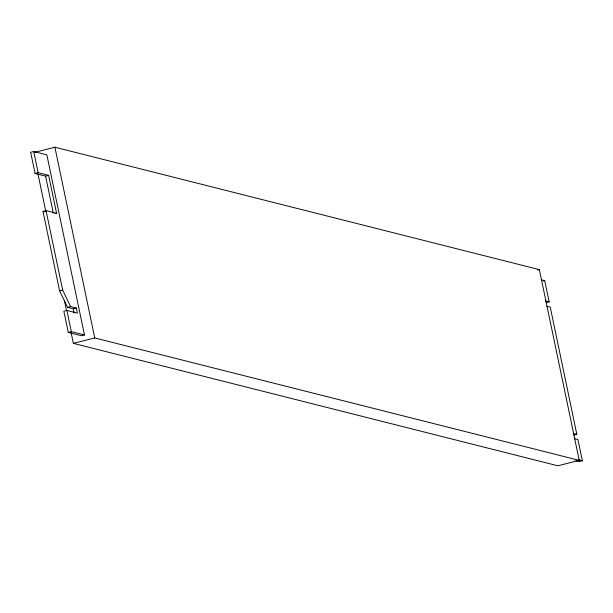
<?xml version="1.0" encoding="UTF-8"?>
<svg xmlns="http://www.w3.org/2000/svg" width="613" height="613" viewBox="0 0 613 613"><rect width="100%" height="100%" fill="white"/><g stroke="black" fill="none" stroke-linecap="round" stroke-linejoin="round"><path stroke-width="0.92" d="M56.565 213.293L46.052 210.634L43.002 211.416L59.591 290.83L67.53 307.351L70.587 306.577L76.357 308.04L77.414 313.113L66.909 310.454L63.852 311.228L68.281 332.422L81.422 335.74L84.471 334.966L46.841 154.836L33.7 151.511L30.65 152.285L35.079 173.479L45.584 176.138L48.642 175.364L56.565 213.293L55.04 213.684M34.412 152.407L54.894 147.212L539.363 269.636L579.208 460.363L557.845 465.788L73.368 343.364L71.024 332.146M35.079 173.479L38.129 172.705L48.642 175.364M59.591 290.83L62.649 290.049L70.587 306.577M67.53 307.351L73.307 308.814L76.357 308.04M68.281 332.422L71.338 331.648L84.471 334.966M73.368 343.364L94.739 337.939L579.208 460.363M537.586 270.088L539.363 269.636M543.195 281.038L544.719 280.647L549.148 301.841L546.091 302.615M573.76 435.061L576.818 434.288L550.252 307.136L546.681 306.232M574.35 438.686L577.921 439.59L582.35 460.777L579.3 461.551L575.722 460.654M541.141 279.743L544.719 280.647M545.57 300.937L549.148 301.841M43.002 211.416L44.757 211.853M573.239 433.383L576.818 434.288M578.779 459.873L582.35 460.777M54.894 147.212L94.739 337.939M45.584 176.138L53.316 213.14M73.307 308.814L74.188 313.036M33.7 151.511L38.129 172.705M46.052 210.634L62.649 290.049M66.909 310.454L71.338 331.648M38.014 174.138L45.829 211.539M64.38 300.355L66.533 310.638"/></g></svg>
